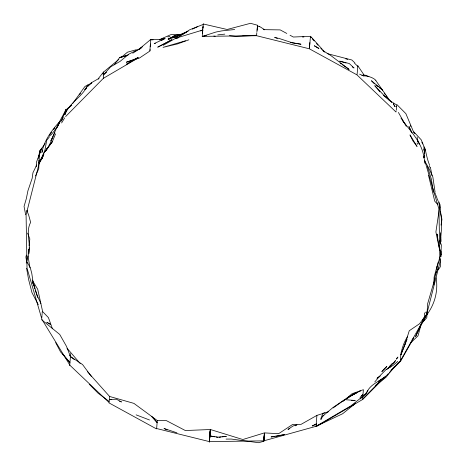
<?xml version="1.0" encoding="UTF-8"?>
<svg xmlns="http://www.w3.org/2000/svg" width="466" height="466" viewBox="0 0 466 466"><rect width="100%" height="100%" fill="white"/><g stroke="black" fill="none" stroke-linecap="round" stroke-linejoin="round"><path stroke-width="0.7" d="M27.075 211.611L27.08 210.248M440.679 232.755L440.725 240.38L440.189 242.419M440.987 251.384L440.789 256.609L440.551 255.211M440.609 244.161L440.626 241.534M28.781 249.386L28.735 253.743L26.213 263.086M434.091 281.505L427.607 303.849L426.792 317.771L421.311 323.451M440.609 258.688L440.341 266.779L438.424 269.581M433.817 284.953L434.12 277.13L438.197 262.061M440.789 256.609L441.354 244.935L439.589 240.45M65.386 114.601L65.828 109.51M36.197 166.793L36.523 161.958L39.604 153.966L38.596 157.246M42.022 315.127L42.115 313.804M103.271 76.453L103.702 71.939L118.847 59.398M209.659 438.984L210.393 429.611M439.479 207.83L439.758 204.201L438.593 201.155M70.686 353.525L69.702 365.624M309.441 48.406L309.919 42.371L309.465 47.34M396.391 109.924L396.706 106.335M396.461 106.638L396.583 104.867M424.666 153.267L423.891 148.817L424.666 153.267L424.281 157.607M210.172 432.739L210.393 429.716L209.933 435.856M263.785 441.185L264.502 433.217L263.762 441.29L258.607 442.7L231.386 439.065L226.08 439.089M202.442 33.249L203.252 23.982L227.123 29.486L250.533 23.3L257.436 25.234M214.832 436.817L209.921 435.949L210.16 432.827M357.096 74.455L357.853 65.811M393.968 367.225L390.957 370.359L400.399 360.8C400.504 352.214 403.014 343.832 407.564 336.534M424.852 151.095L425.021 148.91L421.2 139.783L413.319 131.365L405.88 113.652L396.939 104.634M440.784 256.731L440.644 254.727M38.829 163.03L39.068 159.984L38.748 168.797L35.527 175.956M209.857 435.768L209.316 441.925L210.119 432.64L209.38 441.611L263.739 440.859L316 426.326L342.673 413.726L353.863 404.715L355.302 403.078M324.651 412.946L316.915 415.387L316 426.326L350.95 405.839L366.707 393.257M42.167 313.14L42.278 311.818M150.233 46.571L150.343 45.219M149.883 50.625L150.355 45.12M150.238 46.524L150.815 39.441L159.564 39.587L170.766 34.688L181.6 34.315L179.655 35.177M150.448 45.383L150.559 43.996M209.927 435.768L210.178 432.64M254.43 35.457L256.591 35.305L256.795 32.789M28.729 249.543L28.735 253.743C31.216 243.182 25.234 232.418 30.64 222.346L28.688 215.158L26.917 210.702M87.41 371.612L109.597 396.467L133.899 403.375L152.306 416.901L157.141 422.557L151.433 416.295L157.304 420.571L156.634 428.534L209.38 441.611M209.339 441.826L210.399 429.518L185.34 430.537L166.333 420.594L157.304 420.571M309.995 41.934L310.461 36.301L293.335 37.024L290.05 35.259M150.11 49.588L149.988 50.986L139.503 58.005L126.303 62.24L138.338 57.836L103.376 78.317L65.607 116.564M202.25 36.261L202.786 30.063L202.506 33.156M256.912 31.933L257.016 30.68M264.245 435.291L264.42 433.199L263.762 441.29M103.376 78.317L103.504 76.814M202.885 28.449L202.99 27.197M202.483 33.453L202.64 31.636M209.397 442.007L209.665 438.89M45.132 143.639L39.878 150.815L39.132 159.908M109.597 396.467L109.091 402.513L69.987 365.332L41.998 319.513L27.022 268.189L26.079 214.849L39.243 163.135L42.965 155.638M203.007 27.407L203.112 26.201M264.14 437.178L264.414 433.322M39.295 162.529L39.4 161.323M64.704 114.362L65.508 112.929L65.654 111.287M424.369 157.718L424.561 155.516M424.322 153.495L424.456 152.044M209.601 438.704L209.886 435.588M257.308 27.733L257.535 25.24L257.086 30.377L257.319 27.861M41.789 317.76L41.975 315.785M426.978 311.614L426.734 314.195L400.399 360.8M309.529 46.816L309.651 45.569M396.1 110.803L395.989 111.997L356.886 74.816L309.342 48.796L256.597 35.719L202.232 36.371M29.09 245.879L29.836 238.936L27.61 233.134M436.642 269.272L436.986 266.459M439.496 207.906L435.896 231.975L439.706 250.324M441.034 225.113L441.949 219.474L440.288 211.605M44.643 151.8L46.693 140.359L49.588 136.637M434.213 280.905L435.739 273.507L438.116 268.014M437.096 267.426L439.904 256.859M38.142 158.516L39.849 150.932M421.148 324.418L417.99 335.87L410.243 343.244M26.411 255.083L25.886 256.97L26.37 260.045M63.056 117.17L61.425 121.195M440.626 255.869L440.935 254.785M407.086 339.137L400.859 354.906L405.059 344.124L409.264 330.738L419.569 323.742L426.734 314.195L439.898 262.48L438.955 209.141L423.542 156.43M42.884 155.947L41.969 158.626L39.243 163.135M405.059 344.124L405.729 342.341M320.573 419.353L322.874 413.313L328.513 411.763M42.435 156.366L44.043 152.33L47.544 147.815M366.87 392.454C370.534 383 382.295 380.967 388.376 373.581M55.547 133.893L52.355 141.612L46.664 149.056M43.752 154.345L41.969 158.626L43.856 154.328M57.202 127.136C59.258 120.84 63.259 115.708 65.799 109.609M321.196 419.429L322.589 416.225L332.98 407.534L344.642 399.642L355.226 400.498L351.614 400.527M57.301 127.282L59.304 122.867M420.856 325.052L415.59 336.551L420.483 326.025L427.077 314.393M401.022 352.948L401.849 351.166M388.667 368.146L389.535 366.288L392.459 363.206M54.802 132.519L50.852 140.849L52.874 137.254M64.64 117.898L61.617 122.937M65.56 112.906L66.83 110.296C65.84 113.389 62.729 115.224 62.636 118.667C54.033 128.068 53.101 141.262 45.47 151.304L52.355 141.612L49.291 145.561M63.37 115.51L64.197 113.803M49.419 135.489L51.464 132.222M36.703 165.011L32.94 172.77L32.171 178.292L27.908 190.815L26.317 198.685L24.051 206.421L25.659 214.756M61.972 118.364L62.811 116.651M42.732 150.699L41.847 152.475C44.293 140.394 51.633 130.404 59.753 121.515M85.68 89.297L86.956 86.734L91.493 82.698L98.087 78.888L103.592 71.939M64.745 112.667L65.601 110.96M66.213 111.578C71.449 102.002 81.888 96.421 86.956 86.734L84.771 89.629L86.216 88.144M422.324 320.66L424.707 316.426L424.759 317.742M400.737 360.969L413.901 337.664L412.125 339.784M427.159 314.323C434.86 303.855 438.32 290.708 436.094 277.829M390.013 366.975L390.747 365.752L386.64 369.555M40.938 159.523L38.864 162.937L44.917 151.24M425.406 312.109L424.392 313.735L424.689 317.725M59.45 122.96L54.196 131.103L50.468 135.548M436.887 271.824L435.739 273.507L435.856 274.952M71.566 105.077L68.525 107.891L71.776 105.217M72.731 103.435L84.923 86.507L88.214 84.626M367.872 390.572L365.198 394.335L360.136 398.995M393.566 363.317L395.535 360.55L389.582 367.592M79.715 94.429L80.496 93.34M422.406 322.058L423.099 321.115M41.008 150.023L41.759 149.004M394.469 366.701L386.11 377.186L378.823 382.924M114.252 64.786L119.686 57.522L128.692 54.703M53.543 129.536L54.79 127.934M98.373 79.15L99.06 78.288M102.503 73.989L103.196 73.133M421.643 323.486L424.835 319.717M374.792 381.928L380.116 375.631L385.865 369.742L393.205 365.297L397.766 361.424M361.54 395.989L362.979 394.358L363.398 389.681L351.97 393.782L345.988 398.896M360.043 397.527L362.979 394.358L362.6 399.007L381.508 379.918L375.462 385.574M389.326 372.584L400.684 361.051M88.132 86.163L91.493 82.698M362.903 399.298L385.516 376.557L378.514 381.252M333.138 407.942L346.902 398.156L360.533 390.729L359.356 391.539M352.704 405.449L355.36 403.142M343.267 401.226L344.357 400.294M389.378 99.974L375.73 80.402M142.415 46.827L139.573 49.18L140.994 48.004M347.368 398.29L355.01 393.083M121.539 57.143L127.463 52.198L136.404 49.693M106.702 72.166L103.376 74.939L110.652 66.83L120.047 61.401L128.954 54.097L139.386 48.901L150.704 39.493M346.139 398.972L349.582 396.438L357.253 392.407M379.563 376.452L376.971 378.334L380.256 376.015M69.55 107.005L67.087 108.695M66.172 109.825L67.395 108.98M348.463 397.475L347.275 398.273L349.582 396.438L356.607 392.756M176.964 38.136L189.679 29.783L202.623 24.651M132.758 53.235L141.122 47.882M362.822 399.362L316.21 426.646M87.404 85.517L88.499 84.882M89.594 84.241L91.79 82.971M295.188 425.819L296.976 424.788L293.114 425.965L287.947 429.402L289.782 428.644M130.154 62.159L126.449 64.291L138.111 57.464L133.853 60.027M163.129 45.353L175.676 38.259L202.628 30.04L200.683 30.972M316.915 415.387L301.112 424.328L292.619 424.462L278.61 433.689L264.408 432.897L242.821 439.525L210.399 429.518M161.521 40.46L165.127 38.428L154.194 43.583L155.44 43.28M322.589 416.225L323.853 415.567M171.471 37.49L175.944 35.259L178.396 34.845M188.182 31.158L168.267 39.703M192.365 29.137L197.765 26.55M186.761 32.177L179.125 35.696L184.035 33.494M170.83 37.81L168.08 39.057L175.944 35.259L173.498 36.068M159.675 39.93L163.583 38.206M183.884 33.459L173.573 37.74L179.672 35.451M188.876 39.796L177.476 43.932L163.048 47.363L185.509 40.775M125.505 56.002L119.686 57.522L125.733 56.013M206.356 35.515L202.238 36.476L215.909 32.043L221.956 30.861L234.718 29.515M275.814 436.386L284.505 434.58L271.084 436.939L274.468 436.59M176.76 38.049L175.676 38.259L178.461 37.816M219.008 437.341L221.012 437.056M222.352 436.869L226.365 436.304L218.018 437.143L209.921 435.949M167.847 36.855L169.968 36.558M224.804 34.129L217.739 34.898M251.558 35.661L235.65 36.389L229.412 35.684M302.51 37.035L303.937 36.971M180.354 34.717L181.699 34.688M361.884 75.533C366.858 76.069 371.95 76.575 375.87 80.286M243.002 35.48L256.591 35.305M153.11 39.843L150.914 39.814L150.815 39.441M111.403 399.595L109.347 399.484L116.413 399.211L121.492 401.954L119.5 401.238M362.828 75.102L366.049 75.3L368.897 76.64M290.376 42.499L300.989 44.229L292.112 42.726L279.151 38.468L274.66 37.431L277.375 38.398M216.236 437.061L217.639 437.312M213.836 36.063L215.193 36.319M327.085 53.573L351.859 59.998L354.882 62.898M345.784 58.862L347.741 59.374M346.028 62.992L339.673 61.151L349.284 63.527L354.055 68.013L352.331 66.935M176.87 432.798L164.009 428.458L167.201 430.025M136.119 414.862L149.528 419.994M359.606 74.164L363.952 76.075M49.967 323.981L46.763 322.28L50.427 324.394M286.806 33.459L280.194 29.9L263.208 29.638L264.723 29.754L259.341 26.352M156.425 428.871L108.916 402.857M40.257 151.042L39.878 150.815M389.116 100.254L392.384 102.27M392.85 102.561L394.719 103.714M395.185 104L396.117 104.576M340.221 63.294L341.374 64.011M257.442 25.647L259.242 26.76M342.562 64.838L349.098 69.405L330.679 55.425L322.746 50.479L323.759 51.4M108.928 401.29L98.07 393.164L89.245 384.223M376.033 85.103L378.241 86.769M379.347 87.602L382.656 90.101L371.431 80.729L374.379 83.857M74.315 359.571L70.471 356.548L82.581 364.558L91.371 376.452M41.625 319.728L59.73 334.448L66.539 346.43L70.389 356.496L69.661 355.243M383.483 95.361L391.743 102.258L384.066 95.501L374.781 85.692L379.889 91.843M354.632 63.277L357.614 66.166M413.429 132.099L414.909 133.684M437.993 204.731L434.761 201.225L428.464 175.222M310.356 36.703L311.311 37.758M312.261 38.818L314.16 40.926M316.536 43.571L317.963 45.155M320.818 48.324L321.767 49.379M324.837 52.18L310.577 36.301M80.169 363.503L66.987 348.178M402.484 120.56C411.204 131.721 422.307 143.184 423.978 157.817M62.654 354.055L69.894 362.49L60.557 351.9L55.664 342.609M400.97 118.102L405.053 123.921M417.385 141.285L419.417 144.163L417.641 140.115L417.099 137.033M357.894 65.881L364.173 75.154M384.229 93.136L385.359 94.779M386.11 95.874L387.234 97.516M363.247 74.455L363.911 75.428M417.029 143.062L417.781 144.279M32.206 280.095L37.717 289.264L42.656 311.637L48.423 317.608L52.437 328.78M406.305 126.397L398.407 112.44M27.174 262.271L30.273 267.63L31.805 273.536L33.43 284.615L32.812 282.646M38.294 304.717L31.997 292.7L28.601 279.513L26.585 268.3M411.973 132.892L408.932 126.507L411.525 132.338M40.903 303.558L37.251 295.607L32.917 282.035L34.88 288.804M32.841 282.833L34.81 287.371L32.888 282.046M410.296 125.249L410.826 126.507M423.745 146.848L424.468 148.572M421.893 142.246L422.604 143.982M429.483 164.941C427.438 159.78 426.291 154.444 425.167 149.015M429.332 165.675L430.071 167.544M437.83 235.959L437.079 234.037L439.158 247.277M434.912 192.755L435.611 194.578M435.85 195.184L437.021 198.225M437.254 198.831L437.958 200.654M438.657 202.483L439.362 204.306M35.276 290.155L37.769 297.547M427.305 166.193L431.312 178.956L433.409 192.277M440.62 253.335L440.976 254.675L440.644 249.77M430.438 167.463L432.005 175.641M435.063 192.039L432.821 176.835L428.959 168.546L424.392 160.368L424.567 163.141M28.036 256.096L29.941 267.787M203.269 24.395L203.252 23.982M29.102 247.766L29.224 249.042M441.057 241.534L440.731 237.037M440.032 207.958L439.77 204.306L441.308 218.117L441.453 229.377L440.219 243.468M263.902 439.077L263.791 441.075L264.071 436.962L263.902 439.077M210.05 432.844L209.799 435.972L210.323 429.821L210.05 432.844M309.622 45.674L309.511 46.92L309.622 45.674M40.426 151.415L39.616 153.856L41.381 148.765L40.426 151.415M396.939 358.232L396.35 359.129L397.912 357.067L396.939 358.232M383.891 369.305L381.829 371.594L386.862 366.462L383.891 369.305M316.373 424.002L312.243 425.93L316.373 424.002M171.861 39.761L157.834 47.107L171.861 39.761M317.894 47.852L314.288 45.755L318.93 48.47L317.894 47.852M395.034 106.662L393.31 103.726L395.034 106.662M416.983 146.359L412.864 140.802L409.987 134.907L416.983 146.359"/></g></svg>
